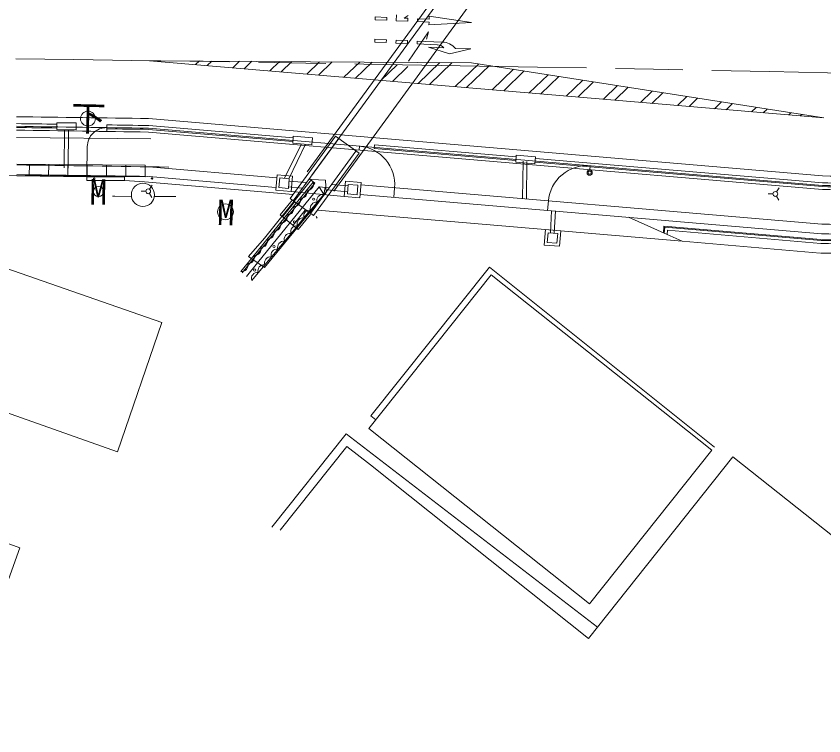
# Model space of a CAD drawing. Units: millimetres on the paper. Extents: x 40 to 680, y 20 to 380.
# Drawn here: x 381.36 to 423.22, y 254.19 to 291.49 of the extents above; entities that cross this region are included whole.
import ezdxf
from ezdxf.enums import TextEntityAlignment as Align

# ---------------------------------------------------------------- set-up
doc = ezdxf.new("R2010")
doc.units = ezdxf.units.MM
doc.linetypes.add('CHAIN', pattern=[18.5, 12, -1.5, 3.5, -1.5])
for name, color, linetype, lineweight in [('M-BGD', 7, 'Continuous', 13), ('M-BMK', 2, 'CHAIN', 13), ('M-WORK', 1, 'Continuous', 13)]:
    doc.layers.add(name, color=color, linetype=linetype, lineweight=lineweight)
doc.styles.add('ＭＳ ゴシック', font='')
doc.styles.get('ＭＳ ゴシック').set_extended_font_data('MS Gothic')

msp = doc.modelspace()

# ---------------------------------------------------------------- linework, layer by layer
at = {"layer": 'M-BGD'}
for p, q in [((381.407, 283.213), (227.266, 284.529)), ((388.527, 282.141), (389.647, 282.133))]:
    msp.add_line(p, q, dxfattribs=at)
msp.add_lwpolyline([(386.354, 282.154), (386.479, 282.154), (387.338, 282.148)], dxfattribs=at)
for points in [[(371.975, 274.088), (386.61, 268.907), (388.921, 275.616), (374.271, 280.703)], [(370.661, 265.595), (371.63, 267.565), (381.562, 263.937), (378.182, 254.575), (358.741, 261.426), (361.634, 268.758)]]:
    msp.add_lwpolyline(points, close=True, dxfattribs=at)
msp.add_circle((387.933, 282.227), 0.6, dxfattribs=at)
at = {"layer": 'M-BMK'}
msp.add_arc((295.132, -5930.911), 6220.79, 88.76313, 89.20588, dxfattribs=at)
at = {"layer": 'M-WORK'}
for p, q in [((396.691, 283.24), (405.091, 294.76)), ((396.448, 283.417), (404.592, 294.584)), ((397.822, 282.415), (406.684, 294.568)), ((399.964, 291.295), (399.97, 291.445)), ((399.97, 291.445), (400.57, 291.42)), ((400.57, 291.42), (400.564, 291.271)), ((401.075, 291.55), (401.063, 291.25)), ((401.669, 291.376), (401.469, 291.384)), ((401.669, 291.376), (401.663, 291.226)), ((401.669, 291.376), (401.663, 291.226)), ((402.168, 291.355), (402.162, 291.205)), ((402.168, 291.355), (402.768, 291.331)), ((402.768, 291.331), (402.774, 291.481)), ((404.963, 291.166), (402.774, 291.481)), ((399.964, 291.295), (400.564, 291.271)), ((401.063, 291.25), (401.663, 291.226)), ((402.162, 291.205), (402.762, 291.181)), ((402.762, 291.181), (402.756, 291.031)), ((404.963, 291.166), (402.756, 291.031)), ((402.739, 290.682), (401.693, 289.152)), ((402.739, 290.682), (402.631, 290.301)), ((399.943, 290.138), (399.949, 290.288)), ((399.949, 290.288), (399.943, 290.138)), ((399.943, 290.138), (400.542, 290.114)), ((399.949, 290.288), (400.548, 290.264)), ((400.542, 290.114), (400.548, 290.264)), ((401.042, 290.094), (401.048, 290.243)), ((401.042, 290.094), (401.641, 290.069)), ((401.048, 290.243), (401.647, 290.219)), ((401.641, 290.069), (401.647, 290.219)), ((402.141, 290.049), (402.147, 290.199)), ((402.147, 290.199), (403.446, 290.146)), ((402.141, 290.049), (403.189, 290.006)), ((403.534, 289.842), (402.734, 289.874)), ((404.133, 289.818), (404.932, 289.785)), ((388.272, 289.179), (404.961, 289.075)), ((423.218, 286.21), (388.272, 289.179)), ((390.861, 289.163), (390.666, 288.976)), ((391.505, 289.159), (391.262, 288.925)), ((392.937, 289.15), (392.587, 288.813)), ((393.582, 289.146), (393.183, 288.762)), ((395.014, 289.137), (394.508, 288.65)), ((395.658, 289.133), (395.104, 288.599)), ((397.09, 289.124), (396.428, 288.486)), ((397.735, 289.12), (397.024, 288.436)), ((399.167, 289.111), (398.349, 288.323)), ((399.811, 289.107), (398.945, 288.273)), ((401.101, 288.961), (400.27, 288.16)), ((401.659, 288.874), (400.866, 288.109)), ((403.32, 289.085), (402.19, 287.997)), ((403.964, 289.081), (402.786, 287.946)), ((405.338, 289.015), (404.111, 287.834)), ((405.895, 288.928), (404.707, 287.783)), ((423.218, 286.21), (404.961, 289.075)), ((407.135, 288.733), (406.031, 287.67)), ((407.693, 288.646), (406.627, 287.62)), ((408.932, 288.451), (407.952, 287.507)), ((409.49, 288.364), (408.548, 287.457)), ((410.73, 288.169), (409.873, 287.344)), ((411.287, 288.082), (410.469, 287.293)), ((412.527, 287.887), (411.793, 287.181)), ((413.085, 287.8), (412.389, 287.13)), ((414.324, 287.605), (413.714, 287.018)), ((414.882, 287.518), (414.31, 286.967)), ((416.122, 287.323), (415.635, 286.854)), ((416.679, 287.236), (416.231, 286.804)), ((417.919, 287.041), (417.555, 286.691)), ((418.477, 286.954), (418.151, 286.64)), ((419.716, 286.759), (419.476, 286.528)), ((420.274, 286.672), (420.072, 286.477)), ((421.513, 286.477), (421.396, 286.365)), ((422.071, 286.39), (421.992, 286.314)), ((383.48, 285.967), (383.476, 285.607)), ((384.48, 285.956), (383.48, 285.967)), ((384.48, 285.956), (384.476, 285.596)), ((423.156, 283.211), (388.228, 286.18)), ((384.476, 285.596), (383.476, 285.607)), ((383.875, 285.603), (383.856, 283.619)), ((384.075, 285.6), (384.056, 283.616)), ((386.061, 285.511), (386.064, 285.711)), ((386.063, 285.651), (386.067, 285.851)), ((395.703, 284.984), (388.215, 285.62)), ((388.218, 285.48), (423.142, 282.511)), ((423.146, 282.711), (388.221, 285.68)), ((395.72, 285.183), (388.232, 285.819)), ((388.338, 285.137), (381.388, 285.199)), ((397.919, 285.264), (395.563, 282.032)), ((395.727, 285.264), (395.696, 284.906)), ((398.081, 285.147), (395.724, 281.915)), ((396.724, 285.176), (395.727, 285.264)), ((396.724, 285.176), (396.692, 284.817)), ((399.131, 284.381), (397.919, 285.264)), ((385.05, 284.725), (385.029, 283.227)), ((396.148, 284.865), (395.278, 283.083)), ((396.361, 284.847), (395.492, 283.064)), ((396.692, 284.817), (395.696, 284.906)), ((399.137, 284.552), (399.153, 284.75)), ((399.915, 284.625), (399.934, 284.825)), ((407.258, 284.001), (399.915, 284.625)), ((407.275, 284.2), (399.934, 284.825)), ((398.97, 284.498), (396.613, 281.267)), ((399.131, 284.381), (396.775, 281.149)), ((407.282, 284.28), (407.251, 283.921)), ((408.278, 284.196), (407.282, 284.28)), ((408.278, 284.196), (408.248, 283.837)), ((381.401, 283.825), (388.05, 283.766)), ((382.05, 283.819), (382.045, 283.219)), ((383.05, 283.81), (383.045, 283.21)), ((384.05, 283.802), (384.045, 283.201)), ((385.05, 283.793), (385.045, 283.192)), ((386.05, 283.784), (386.045, 283.183)), ((387.05, 283.775), (387.045, 283.175)), ((408.248, 283.837), (407.251, 283.921)), ((407.629, 283.971), (407.61, 282.031)), ((407.828, 283.953), (407.81, 282.013)), ((423.141, 282.651), (408.254, 283.916)), ((423.158, 282.85), (408.271, 284.116)), ((388.05, 283.766), (388.045, 283.166)), ((388.049, 283.693), (394.872, 283.113)), ((411.093, 283.535), (411.11, 283.734)), ((381.407, 283.225), (388.045, 283.166)), ((385.028, 283.162), (381.407, 283.213)), ((386.97, 283.163), (385.028, 283.162)), ((385.028, 282.962), (385.028, 283.162)), ((386.97, 282.963), (385.028, 282.962)), ((386.97, 282.963), (386.97, 283.163)), ((386.97, 282.963), (386.97, 283.163)), ((388.02, 282.893), (386.97, 282.963)), ((388.045, 283.192), (394.829, 282.615)), ((396.667, 283.029), (394.241, 279.99)), ((395.516, 282.942), (396.415, 282.862)), ((396.56, 283.057), (396.833, 282.837)), ((397.386, 282.99), (396.667, 283.029)), ((397.421, 282.348), (397.386, 282.99)), ((388.02, 282.893), (395.713, 282.239)), ((388.274, 282.519), (388.404, 282.733)), ((396.761, 282.892), (393.558, 278.928)), ((396.833, 282.837), (393.632, 278.877)), ((397.066, 282.649), (393.878, 278.705)), ((395.49, 282.644), (396.209, 282.579)), ((397.066, 282.649), (397.301, 282.247)), ((397.579, 282.592), (397.066, 282.649)), ((397.301, 282.247), (397.372, 282.615)), ((397.695, 282.768), (398.567, 282.69)), ((399.228, 282.743), (423.121, 280.711)), ((400.977, 282.588), (400.935, 282.096)), ((420.769, 282.38), (420.899, 282.593)), ((388.084, 282.415), (387.834, 282.42)), ((388.269, 282.302), (388.39, 282.083)), ((397.301, 282.247), (394.167, 278.504)), ((397.421, 282.348), (394.225, 278.463)), ((395.614, 282.402), (398.369, 282.136)), ((397.489, 282.485), (398.541, 282.391)), ((399.181, 282.245), (423.095, 280.211)), ((420.58, 282.276), (420.33, 282.281)), ((420.765, 282.163), (420.885, 281.944)), ((395.051, 281.19), (395.68, 281.968)), ((395.168, 281.095), (395.797, 281.874)), ((395.323, 280.97), (395.952, 281.748)), ((396.775, 281.149), (395.563, 282.032)), ((408.948, 281.91), (408.906, 281.418)), ((395.712, 280.655), (396.341, 281.434)), ((395.867, 280.53), (396.497, 281.308)), ((396.979, 281.429), (415.882, 279.821)), ((409.046, 280.252), (409.108, 281.401)), ((409.246, 280.241), (409.307, 281.39)), ((395.051, 281.19), (395.984, 280.435)), ((395.984, 280.435), (396.613, 281.214)), ((396.964, 281.021), (396.908, 281.108)), ((415.094, 280.171), (413.091, 281.062)), ((414.93, 280.604), (414.901, 280.257)), ((414.93, 280.604), (423.069, 279.912)), ((414.976, 280.55), (414.949, 280.236)), ((414.976, 280.55), (423.081, 279.861)), ((415.112, 280.388), (415.094, 280.171)), ((415.094, 280.171), (415.882, 279.821)), ((415.112, 280.388), (423.068, 279.712)), ((394.241, 279.99), (393.408, 279.032)), ((415.882, 279.821), (423.026, 279.213)), ((393.007, 278.246), (393.558, 278.928)), ((393.072, 278.184), (393.632, 278.877)), ((393.408, 279.032), (394.225, 278.463)), ((393.878, 278.705), (393.305, 277.996)), ((393.571, 277.792), (394.167, 278.504)), ((399.741, 270.775), (405.891, 278.475)), ((405.891, 278.475), (417.557, 269.157)), ((399.642, 270.114), (405.978, 278.089)), ((405.978, 278.089), (417.416, 269.002)), ((400.002, 270.567), (399.741, 270.775)), ((411.08, 261.027), (399.642, 270.114)), ((394.617, 265.014), (398.463, 269.839)), ((398.463, 269.839), (411.495, 259.831)), ((395.049, 264.848), (398.506, 269.187)), ((398.506, 269.187), (399.731, 268.229)), ((417.416, 269.002), (411.08, 261.027)), ((418.507, 268.648), (411.028, 259.243)), ((439.562, 251.906), (418.51, 268.645)), ((399.727, 268.229), (411.028, 259.243))]:
    msp.add_line(p, q, dxfattribs=at)
msp.add_lwpolyline([(402.734, 289.874), (403.821, 289.53), (404.932, 289.785)], dxfattribs=at)
for points in [[(394.817, 282.47), (395.614, 282.402), (395.682, 283.199), (394.885, 283.267)], [(394.979, 282.606), (395.477, 282.564), (395.52, 283.062), (395.021, 283.105)], [(398.369, 282.136), (399.166, 282.068), (399.234, 282.865), (398.437, 282.933)], [(398.531, 282.272), (399.029, 282.23), (399.072, 282.728), (398.573, 282.77)], [(408.726, 279.627), (409.523, 279.559), (409.591, 280.356), (408.794, 280.424)], [(408.888, 279.763), (409.386, 279.721), (409.429, 280.219), (408.931, 280.262)]]:
    msp.add_lwpolyline(points, close=True, dxfattribs=at)
for centre, radius in [((385.083, 286.179), 0.385), ((411.082, 283.375), 0.135), ((411.082, 283.375), 0.0755), ((385.406, 283.064), 0.0375), ((388.406, 283.079), 0.0375), ((385.626, 282.399), 0.265), ((388.209, 282.412), 0.125), ((420.705, 282.273), 0.125), ((392.213, 281.346), 0.41), ((396.782, 282.005), 0.0547), ((395.783, 280.828), 0.0547), ((394.727, 279.554), 0.0547), ((393.722, 278.331), 0.0547)]:
    msp.add_circle(centre, radius, dxfattribs=at)
for centre, radius, start, end in [((401.01, 292.272), 1, 297.3571, 311.7186), ((403.391, 289.147), 1, 42.0868, 86.8519), ((403.163, 289.507), 0.5, 42.088, 86.9108), ((299.472, -5710.163), 5997, 89.15198, 89.21744), ((299.472, -5710.163), 5996.64, 89.19731, 89.21736), ((299.472, -5710.163), 5996.5, 89.15198, 89.21733), ((299.472, -5710.163), 5996.44, 89.1973, 89.21731), ((299.472, -5710.163), 5996.3, 89.15198, 89.21728), ((386.049, 284.711), 1, 89.1726, 179.206), ((324.235, -4016.571), 4302.666, 89.14793, 89.17665), ((324.242, -4016.09), 4302.386, 89.14793, 89.17664), ((398.984, 282.758), 2, 355.141, 85.1407), ((299.472, -5710.163), 5994.5, 89.14167, 89.21689), ((410.941, 281.741), 2, 85.1407, 175.141), ((299.472, -5710.163), 5994, 89.15198, 89.21678), ((299.472, -5710.163), 5994.65, 88.75906, 88.81776), ((396.458, 282.788), 0.321, 263.2167, 18.8934), ((299.472, -5710.163), 5994.09, 88.77525, 88.81776), ((299.472, -5710.163), 5994.15, 88.75906, 88.81776), ((299.472, -5710.163), 5994.29, 88.77527, 88.81776), ((396.117, 282.366), 0.321, 263.2167, 18.8934), ((397.252, 281.943), 0.307, 80.8738, 199.2465), ((299.472, -5710.163), 5993.95, 88.75906, 88.81776), ((395.775, 281.943), 0.321, 263.2167, 18.8934), ((396.913, 281.538), 0.307, 80.8738, 199.2465), ((395.434, 281.521), 0.321, 263.2167, 18.8934), ((396.574, 281.133), 0.307, 80.8738, 199.2465), ((395.093, 281.099), 0.321, 263.2166, 18.8938), ((396.235, 280.728), 0.307, 80.8738, 199.2465), ((394.751, 280.676), 0.321, 263.2165, 18.8936), ((395.896, 280.323), 0.307, 80.8738, 199.2465), ((299.472, -5710.163), 5992.15, 88.75906, 88.8176), ((394.41, 280.254), 0.321, 263.2169, 18.8936), ((395.557, 279.918), 0.307, 80.8743, 199.2468), ((299.472, -5710.163), 5991.65, 88.75906, 88.81776), ((394.069, 279.832), 0.321, 263.2172, 18.8929), ((395.218, 279.513), 0.307, 80.8738, 199.2465), ((299.472, -5710.163), 5991.15, 88.75906, 88.81791), ((299.472, -5710.163), 5991.3, 88.75906, 88.81791), ((299.472, -5710.163), 5991.35, 88.75906, 88.81776), ((393.727, 279.409), 0.321, 263.2167, 18.8934), ((394.879, 279.108), 0.307, 80.8738, 199.2465), ((299.472, -5710.163), 5990.65, 88.75906, 88.81791), ((393.386, 278.987), 0.321, 263.2167, 18.8934), ((394.539, 278.703), 0.307, 80.8738, 199.2465), ((393.045, 278.565), 0.321, 263.2167, 18.8934), ((394.2, 278.298), 0.307, 80.8738, 199.2465), ((393.861, 277.893), 0.307, 80.8738, 199.2465)]:
    msp.add_arc(centre, radius, start, end, dxfattribs=at)

# ---------------------------------------------------------------- texts
at = {"layer": 'M-WORK', "style": 'ＭＳ ゴシック'}
for s, p in [('下', (385.114, 286.198)), ('M', (385.622, 282.378)), ('M', (392.232, 281.317))]:
    msp.add_text(s, height=1.32, rotation=358.746, dxfattribs=at).set_placement(p, align=Align.MIDDLE_CENTER)

doc.saveas('drawing.dxf')
